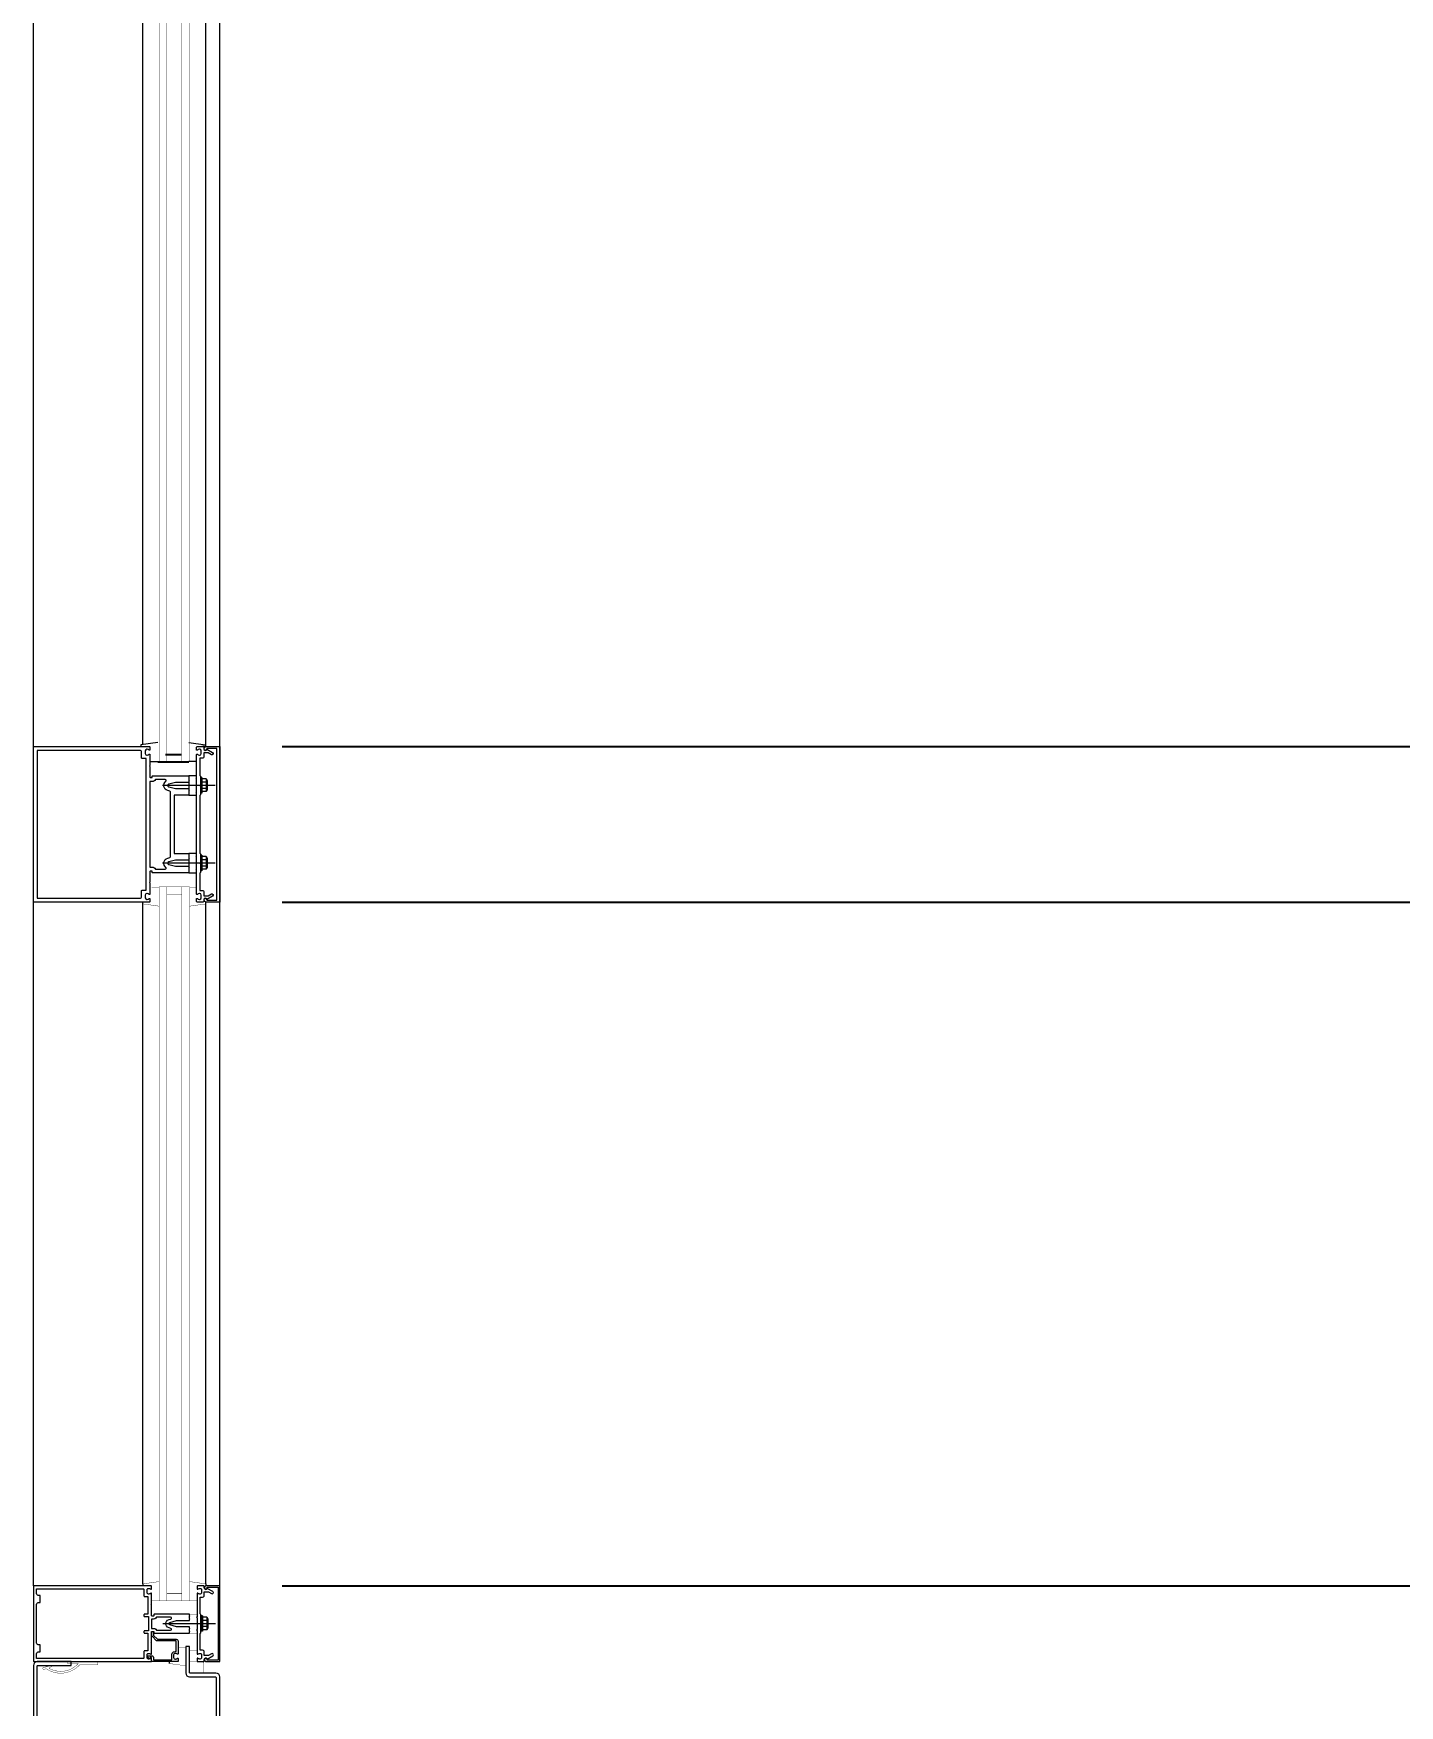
# Model space of a CAD drawing. Header units: inches. Extents: x 3850 to 5846, y -3 to 909.
# Drawn here: x 5628.9 to 5672.9, y 411.1 to 464.9 of the extents above; entities that cross this region are included whole.
import ezdxf

# ---------------------------------------------------------------- set-up
doc = ezdxf.new("R2010")
doc.units = ezdxf.units.IN
doc.header["$LTSCALE"] = 0.5
doc.header["$MEASUREMENT"] = 0
doc.layers.get('0').update_dxf_attribs({"lineweight": 18})
doc.layers.get('Defpoints').update_dxf_attribs({"color": 140, "lineweight": 18})
for name, color, linetype, lineweight in [('A-Anno-Dims', 211, 'Continuous', 18), ('A-Detl-Fine', 90, 'Continuous', 18), ('A-Detl-Medm', 31, 'Continuous', 25), ('A-Detl-Thin', 150, 'Continuous', 18), ('A-Detl-Wide', 213, 'Continuous', 50)]:
    doc.layers.add(name, color=color, linetype=linetype, lineweight=lineweight)
doc.styles.add('Arch-Dim', font='romans.shx', dxfattribs={"width": 0.75})
doc.dimstyles.new('Aec-Arch-I-96', dxfattribs={"dimscale": 96, "dimtxt": 0.09375, "dimasz": 0.0625, "dimexe": 0.0625, "dimexo": 0.0625, "dimgap": 0.03125, "dimtad": 1, "dimdec": 4, "dimzin": 3, "dimdsep": 46, "dimlunit": 4, "dimtxsty": 'Arch-Dim', "dimblk": 'ARCHTICK', "dimcen": 0.09375, "dimazin": 2, "dimtfac": 0.75, "dimtdec": 4, "dimtix": 1, "dimtmove": 2, "dimatfit": 2, "dimfxl": 1, "dimtolj": 1, "dimtzin": 0, "dimarcsym": 0})

# ---------------------------------------------------------------- blocks, each defined once
blk = doc.blocks.new('_ArchTick')
at = {"color": 0, "linetype": 'ByBlock', "const_width": 0.15}
blk.add_lwpolyline([(-0.5, -0.5), (0.5, 0.5)], dxfattribs=at)
blk = doc.blocks.new('*D238')
at = {"layer": 'A-Anno-Dims', "color": 0, "lineweight": -2, "transparency": 16777216}
for p, q in [((5748.92, 569.004), (5796.92, 569.004)), ((5794.92, 409.004), (5794.92, 569.004)), ((5636.92, 409.004), (5796.92, 409.004))]:
    blk.add_line(p, q, dxfattribs=at)
at = {"layer": 'Defpoints', "color": 0, "transparency": 16777216}
for p in [(5746.92, 569.004), (5794.92, 569.004), (5634.92, 409.004)]:
    blk.add_point(p, dxfattribs=at)
at = {"layer": 'A-Anno-Dims', "color": 0, "lineweight": -2, "transparency": 16777216, "xscale": 2, "yscale": 2, "zscale": 2}
for p, rotation in [((5794.92, 569.004), 90), ((5794.92, 409.004), 270)]:
    blk.add_blockref('_ArchTick', p, dxfattribs=dict(at, rotation=rotation))
at = {"layer": 'A-Anno-Dims', "color": 0, "transparency": 16777216, "insert": (5792.135, 489.004), "char_height": 3, "attachment_point": 5, "rotation": 90, "style": 'Arch-Dim'}
blk.add_mtext('\\A1;13\'-4"', dxfattribs=at)
blk = doc.blocks.new('*D257')
at = {"layer": 'A-Detl-Wide', "color": 0, "lineweight": -2, "transparency": 16777216}
for p, q in [((5782.92, 442), (5782.92, 444)), ((5636.92, 442), (5784.92, 442)), ((5782.92, 442), (5782.92, 437)), ((5636.92, 437), (5784.92, 437)), ((5782.92, 437), (5782.92, 435))]:
    blk.add_line(p, q, dxfattribs=at)
at = {"layer": 'Defpoints', "color": 0, "transparency": 16777216}
for p in [(5634.92, 442), (5634.92, 437), (5782.92, 437)]:
    blk.add_point(p, dxfattribs=at)
at = {"layer": 'A-Detl-Wide', "color": 0, "lineweight": -2, "transparency": 16777216, "xscale": 2, "yscale": 2, "zscale": 2}
for p, rotation in [((5782.92, 442), 270), ((5782.92, 437), 90)]:
    blk.add_blockref('_ArchTick', p, dxfattribs=dict(at, rotation=rotation))
at = {"layer": 'A-Detl-Wide', "color": 0, "transparency": 16777216, "insert": (5780.134, 439.5), "char_height": 3, "attachment_point": 5, "rotation": 90, "style": 'Arch-Dim'}
blk.add_mtext('\\A1;5"', dxfattribs=at)
blk = doc.blocks.new('*D258')
at = {"layer": 'A-Detl-Wide', "color": 0, "lineweight": -2, "transparency": 16777216}
for p, q in [((5636.92, 437), (5784.92, 437)), ((5782.92, 437), (5782.92, 415)), ((5636.92, 415), (5784.92, 415))]:
    blk.add_line(p, q, dxfattribs=at)
at = {"layer": 'Defpoints', "color": 0, "transparency": 16777216}
for p in [(5634.92, 437), (5634.92, 415), (5782.92, 415)]:
    blk.add_point(p, dxfattribs=at)
at = {"layer": 'A-Detl-Wide', "color": 0, "lineweight": -2, "transparency": 16777216, "xscale": 2, "yscale": 2, "zscale": 2}
for p, rotation in [((5782.92, 437), 90), ((5782.92, 415), 270)]:
    blk.add_blockref('_ArchTick', p, dxfattribs=dict(at, rotation=rotation))
at = {"layer": 'A-Detl-Wide', "color": 0, "transparency": 16777216, "insert": (5780.134, 426), "char_height": 3, "attachment_point": 5, "rotation": 90, "style": 'Arch-Dim'}
blk.add_mtext('\\A1;1\'-10"', dxfattribs=at)
blk = doc.blocks.new('*D259')
at = {"layer": 'A-Detl-Wide', "color": 0, "lineweight": -2, "transparency": 16777216}
for p, q in [((5636.92, 415), (5784.92, 415)), ((5782.92, 415), (5782.92, 409.003)), ((5742.419, 409.003), (5784.92, 409.003))]:
    blk.add_line(p, q, dxfattribs=at)
at = {"layer": 'Defpoints', "color": 0, "transparency": 16777216}
for p in [(5634.92, 415), (5740.419, 409.003), (5782.92, 409.003)]:
    blk.add_point(p, dxfattribs=at)
at = {"layer": 'A-Detl-Wide', "color": 0, "lineweight": -2, "transparency": 16777216, "xscale": 2, "yscale": 2, "zscale": 2}
for p, rotation in [((5782.92, 415), 90), ((5782.92, 409.003), 270)]:
    blk.add_blockref('_ArchTick', p, dxfattribs=dict(at, rotation=rotation))
at = {"layer": 'A-Detl-Wide', "color": 0, "transparency": 16777216, "insert": (5780.134, 412.001), "char_height": 3, "attachment_point": 5, "rotation": 90, "style": 'Arch-Dim'}
blk.add_mtext('\\A1;6"', dxfattribs=at)
blk = doc.blocks.new('*D302')
at = {"layer": 'A-Anno-Dims', "color": 0, "lineweight": -2, "transparency": 16777216}
for p, q in [((5750.92, 516.003), (5784.92, 516.003)), ((5782.92, 442), (5782.92, 516.003)), ((5638.92, 442), (5784.92, 442))]:
    blk.add_line(p, q, dxfattribs=at)
at = {"layer": 'Defpoints', "color": 0, "transparency": 16777216}
for p in [(5748.92, 516.003), (5782.92, 516.003), (5636.92, 442)]:
    blk.add_point(p, dxfattribs=at)
at = {"layer": 'A-Anno-Dims', "color": 0, "lineweight": -2, "transparency": 16777216, "xscale": 2, "yscale": 2, "zscale": 2}
for p, rotation in [((5782.92, 516.003), 90), ((5782.92, 442), 270)]:
    blk.add_blockref('_ArchTick', p, dxfattribs=dict(at, rotation=rotation))
at = {"layer": 'A-Anno-Dims', "color": 0, "transparency": 16777216, "insert": (5780.134, 479.001), "char_height": 3, "attachment_point": 5, "rotation": 90, "style": 'Arch-Dim'}
blk.add_mtext('\\A1;6\'-2"', dxfattribs=at)

msp = doc.modelspace()

# ---------------------------------------------------------------- linework, layer by layer
at = {"layer": 'A-Detl-Fine'}
for p, q in [((5632.43796, 442.06037), (5632.43796, 515.94367)), ((5634.4701, 442.06037), (5634.4701, 515.94367)), ((5632.67001, 441.52037), (5632.92001, 441.52037)), ((5634.16952, 441.52037), (5633.91952, 441.52037)), ((5634.76427, 440.74998), (5633.07046, 440.74998)), ((5634.33856, 441.00679), (5634.29856, 441.00679)), ((5634.29856, 441.00679), (5634.29856, 440.50679)), ((5634.33856, 441.00679), (5634.33856, 440.50679)), ((5634.47824, 440.9597), (5634.33856, 440.9597)), ((5634.47824, 440.85825), (5634.33856, 440.85825)), ((5634.47824, 440.65533), (5634.33856, 440.65533)), ((5634.50087, 440.94338), (5634.48217, 440.94338)), ((5634.48217, 440.94338), (5634.48217, 440.57019)), ((5634.51317, 440.90897), (5634.51317, 440.6046)), ((5634.33856, 440.50679), (5634.29856, 440.50679)), ((5634.47824, 440.55387), (5634.33856, 440.55387)), ((5634.50087, 440.57019), (5634.48217, 440.57019)), ((5634.33856, 438.50679), (5634.29856, 438.50679)), ((5634.29856, 438.50679), (5634.29856, 438.00679)), ((5634.33856, 438.50679), (5634.33856, 438.00679)), ((5634.76427, 438.24998), (5633.07046, 438.24998)), ((5634.33856, 438.00679), (5634.29856, 438.00679)), ((5634.47824, 438.4597), (5634.33856, 438.4597)), ((5634.47824, 438.35825), (5634.33856, 438.35825)), ((5634.47824, 438.15533), (5634.33856, 438.15533)), ((5634.47824, 438.05387), (5634.33856, 438.05387)), ((5634.48217, 438.44338), (5634.48217, 438.07019)), ((5634.50087, 438.44338), (5634.48217, 438.44338)), ((5634.50087, 438.07019), (5634.48217, 438.07019)), ((5634.51317, 438.40897), (5634.51317, 438.1046)), ((5632.43786, 436.94097), (5632.43786, 436.99998)), ((5632.43796, 415.05899), (5632.43796, 436.94095)), ((5634.47, 436.94097), (5634.47, 437.00176)), ((5634.4701, 415.05899), (5634.4701, 436.94095)), ((5632.43796, 415.05899), (5632.43796, 414.99998)), ((5634.4701, 415.05899), (5634.4701, 414.9982)), ((5634.78144, 413.77844), (5633.08763, 413.77844)), ((5634.35572, 414.03525), (5634.31572, 414.03525)), ((5634.31572, 414.03525), (5634.31572, 413.53525)), ((5634.35572, 414.03525), (5634.35572, 413.53525)), ((5634.4954, 413.98816), (5634.35572, 413.98816)), ((5634.4954, 413.88671), (5634.35572, 413.88671)), ((5634.49933, 413.97184), (5634.49933, 413.59865)), ((5634.51803, 413.97184), (5634.49933, 413.97184)), ((5634.53033, 413.93743), (5634.53033, 413.63306)), ((5634.35572, 413.53525), (5634.31572, 413.53525)), ((5634.4954, 413.68379), (5634.35572, 413.68379)), ((5634.4954, 413.58233), (5634.35572, 413.58233)), ((5634.51803, 413.59865), (5634.49933, 413.59865)), ((5633.29302, 412.49791), (5633.29302, 412.55655))]:
    msp.add_line(p, q, dxfattribs=at)
for points in [[(5632.92001, 442.1369), (5632.38001, 442.06037), (5632.38001, 442.00037), (5632.49564, 442.00037)], [(5633.91952, 442.1369), (5634.45952, 442.06037), (5634.45952, 442.00037), (5634.34389, 442.00037)]]:
    msp.add_lwpolyline(points, dxfattribs=at)
for points in [[(5634.16977, 441.06298), (5633.91977, 441.06298), (5633.91977, 440.43698), (5634.16977, 440.43698)], [(5634.16977, 438.56298), (5633.91977, 438.56298), (5633.91977, 437.93698), (5634.16977, 437.93698)]]:
    msp.add_lwpolyline(points, close=True, dxfattribs=at)
at = {"layer": 'A-Detl-Fine', "const_width": 0.01111}
for points in [[(5632.72125, 437.46867), (5632.96557, 437.46867)], [(5634.18661, 437.46867), (5633.9423, 437.46867)], [(5632.96557, 436.86619), (5632.43786, 436.94097)], [(5633.9423, 436.86619), (5634.47, 436.94097)], [(5632.96566, 415.13377), (5632.43796, 415.05899)], [(5633.94239, 415.13377), (5634.4701, 415.05899)], [(5632.72135, 414.53129), (5632.96566, 414.53129)], [(5634.18671, 414.53129), (5633.94239, 414.53129)], [(5633.94264, 414.08431), (5634.18693, 414.08431)], [(5634.18693, 413.47257), (5633.94264, 413.47257)], [(5633.57641, 413.02561), (5633.82072, 413.02561)], [(5634.18718, 412.90911), (5633.94286, 412.90911)], [(5629.22071, 412.34039), (5629.22352, 412.35311), (5629.23119, 412.36332), (5629.24261, 412.36951)], [(5629.25101, 412.31008), (5629.23574, 412.31423), (5629.22486, 412.32511), (5629.22071, 412.34039)], [(5629.24259, 412.36951), (5629.50757, 412.43529)], [(5629.25716, 412.31068), (5629.25518, 412.31037), (5629.25308, 412.31016), (5629.25101, 412.31008)], [(5629.33013, 412.32881), (5629.2572, 412.3107)], [(5629.7957, 412.18433), (5629.7254, 412.18762), (5629.65532, 412.19726), (5629.58609, 412.2129), (5629.51832, 412.23423), (5629.45262, 412.26089), (5629.38962, 412.29255), (5629.32994, 412.32888)], [(5629.7957, 412.24492), (5629.71729, 412.24913), (5629.63974, 412.26148), (5629.5639, 412.28155), (5629.49063, 412.3089), (5629.42079, 412.34311)], [(5629.51592, 412.41829), (5629.42172, 412.34302)], [(5629.50757, 412.43527), (5629.5084, 412.43544), (5629.50925, 412.43556), (5629.5101, 412.43561)], [(5629.5101, 412.43561), (5629.51496, 412.43429), (5629.51841, 412.43083), (5629.51973, 412.42598)], [(5629.51973, 412.42598), (5629.51927, 412.42305), (5629.51795, 412.42042), (5629.5159, 412.41831)], [(5630.36103, 412.49486), (5630.31628, 412.44954), (5630.26796, 412.40831), (5630.21642, 412.37132), (5630.16203, 412.33875), (5630.10514, 412.31075), (5630.04611, 412.28748), (5629.98529, 412.2691), (5629.92305, 412.25577), (5629.85973, 412.24766), (5629.7957, 412.24492)], [(5630.40922, 412.45736), (5630.36538, 412.41263), (5630.31821, 412.3714), (5630.26801, 412.33384), (5630.2151, 412.3001), (5630.1598, 412.27034), (5630.10244, 412.24472), (5630.04332, 412.22341), (5629.98277, 412.20655), (5629.9211, 412.19432), (5629.85864, 412.18686), (5629.7957, 412.18433)], [(5630.01842, 412.49634), (5630.01842, 412.52664)], [(5630.36124, 412.49634), (5630.01842, 412.49634)], [(5630.04873, 412.55692), (5630.03346, 412.55278), (5630.02259, 412.5419), (5630.01844, 412.52664)], [(5630.04873, 412.55692), (5630.99565, 412.55692)], [(5630.99565, 412.45919), (5630.40931, 412.45919)], [(5630.99565, 412.55692), (5630.99565, 412.45919)], [(5633.29302, 412.55655), (5633.40601, 412.55655)], [(5633.82072, 412.42311), (5633.29302, 412.49791)], [(5633.94286, 412.5573), (5634.18718, 412.5573)], [(5634.38348, 412.37798), (5634.38622, 412.44095), (5634.39445, 412.50331), (5634.40817, 412.56446)], [(5634.40817, 412.1915), (5634.39445, 412.25265), (5634.38622, 412.31501), (5634.38348, 412.37798)]]:
    msp.add_lwpolyline(points, dxfattribs=at)
at = {"layer": 'A-Detl-Fine', "linetype": 'Continuous', "const_width": 0.01111}
for points in [[(5633.94264, 414.02324), (5633.94264, 414.08431)], [(5633.94264, 413.47257), (5633.94264, 413.53366)]]:
    msp.add_lwpolyline(points, dxfattribs=at)
at = {"layer": 'A-Detl-Fine'}
for centre, radius, start, end in [((5634.45886, 440.90897), 0.05431, 290.9107, 69.0893), ((5634.34832, 440.75679), 0.16485, 322.0123, 37.9877), ((5634.45886, 440.6046), 0.05431, 290.9107, 69.0893), ((5634.45886, 438.40897), 0.05431, 290.9107, 69.0893), ((5634.34832, 438.25679), 0.16485, 322.0123, 37.9877), ((5634.45886, 438.1046), 0.05431, 290.9107, 69.0893), ((5634.47602, 413.93743), 0.05431, 290.9107, 69.0893), ((5634.36548, 413.78525), 0.16485, 322.0123, 37.9877), ((5634.47602, 413.63306), 0.05431, 290.9107, 69.0893)]:
    msp.add_arc(centre, radius, start, end, dxfattribs=at)
at = {"layer": 'A-Detl-Medm', "linetype": 'Continuous'}
for p, q in [((5633.16977, 441.74998), (5633.66977, 441.74998)), ((5633.16977, 441.49998), (5632.91977, 441.49998)), ((5633.66977, 441.49998), (5633.16977, 441.49998)), ((5633.91977, 441.49998), (5633.66977, 441.49998))]:
    msp.add_line(p, q, dxfattribs=at)
at = {"layer": 'A-Detl-Medm', "linetype": 'Continuous', "const_width": 0.01111}
for points in [[(5632.96542, 516.49129), (5632.96542, 441.49998)], [(5633.20971, 516.49129), (5633.20971, 441.49998)], [(5633.69832, 441.49998), (5633.69832, 516.49129)], [(5633.94264, 441.52037), (5633.94264, 516.49129)], [(5632.96532, 437.48859), (5633.94254, 437.48859)], [(5632.96542, 437.48859), (5632.96542, 414.51137)], [(5633.20971, 437.48859), (5633.20971, 414.51137)], [(5633.69832, 414.51137), (5633.69832, 437.48859)], [(5633.94264, 414.51137), (5633.94264, 437.46867)], [(5633.20962, 437.2443), (5633.69823, 437.2443)], [(5632.96542, 414.51137), (5633.94264, 414.51137)], [(5633.20971, 414.75567), (5633.69832, 414.75567)]]:
    msp.add_lwpolyline(points, dxfattribs=at)
at = {"layer": 'A-Detl-Thin'}
for p, q in [((5628.91905, 414.99998), (5628.9192, 515.12503)), ((5634.91986, 414.99998), (5634.91986, 515.12507)), ((5634.48588, 437.00002), (5634.45631, 437.00803)), ((5634.48588, 436.99998), (5634.48588, 437.00002)), ((5632.70157, 414.99998), (5628.91905, 414.99998)), ((5628.91905, 414.99998), (5628.91905, 412.55692)), ((5629.01677, 414.7459), (5629.01677, 414.90225)), ((5629.01677, 414.90225), (5632.4475, 414.90225)), ((5632.4475, 414.90225), (5632.4475, 414.90223)), ((5632.4475, 414.90223), (5632.46228, 414.89824)), ((5632.46228, 414.89824), (5632.4728, 414.88773)), ((5632.4728, 414.88773), (5632.47679, 414.87294)), ((5632.47679, 414.87294), (5632.47681, 414.87294)), ((5632.47681, 414.87294), (5632.47681, 414.6726)), ((5632.57453, 414.78108), (5632.57453, 414.86707)), ((5632.57453, 414.86707), (5632.57455, 414.86707)), ((5632.57455, 414.86707), (5632.5812, 414.89172)), ((5632.5812, 414.89172), (5632.59873, 414.90926)), ((5632.59873, 414.90926), (5632.62339, 414.91592)), ((5632.62339, 414.91592), (5632.63366, 414.91592)), ((5632.63366, 414.91592), (5632.63366, 414.9159)), ((5632.63366, 414.9159), (5632.65656, 414.91289)), ((5632.65656, 414.91289), (5632.67772, 414.90409)), ((5632.67772, 414.90409), (5632.69602, 414.88998)), ((5632.69602, 414.88998), (5632.69607, 414.89)), ((5632.69607, 414.89), (5632.70666, 414.88564)), ((5632.70157, 414.99994), (5632.70157, 414.99998)), ((5632.71142, 414.99728), (5632.70157, 414.99994)), ((5632.70666, 414.88564), (5632.71665, 414.88977)), ((5632.71842, 414.99028), (5632.71142, 414.99728)), ((5632.71665, 414.88977), (5632.72108, 414.9003)), ((5632.72108, 414.98043), (5632.71842, 414.99028)), ((5632.72112, 414.98043), (5632.72108, 414.98043)), ((5632.72108, 414.9003), (5632.72112, 414.9003)), ((5632.72112, 414.9003), (5632.72112, 414.98043)), ((5634.42736, 414.94134), (5634.42734, 414.94134)), ((5634.42734, 414.94134), (5634.42734, 414.9218)), ((5634.42734, 414.9218), (5634.42738, 414.9218)), ((5634.43538, 414.97091), (5634.42736, 414.94134)), ((5634.42738, 414.9218), (5634.43271, 414.90208)), ((5634.43271, 414.90208), (5634.44672, 414.88807)), ((5634.45641, 414.99193), (5634.43538, 414.97091)), ((5634.44672, 414.88807), (5634.46643, 414.88274)), ((5634.48598, 414.99994), (5634.45641, 414.99193)), ((5634.46643, 414.88274), (5634.48614, 414.88808)), ((5634.91986, 414.99998), (5634.48598, 414.99998)), ((5634.48598, 414.99998), (5634.48598, 414.99994)), ((5634.48614, 414.88808), (5634.50015, 414.90209)), ((5634.50015, 414.90209), (5634.50549, 414.9218)), ((5634.50549, 414.9218), (5634.5055, 414.9218)), ((5634.5055, 414.9218), (5634.5055, 414.9511)), ((5634.5055, 414.9511), (5634.86122, 414.9511)), ((5634.86122, 414.9511), (5634.86122, 412.60578)), ((5634.91986, 412.55692), (5634.91986, 414.99998)), ((5629.01681, 414.7459), (5629.01677, 414.7459)), ((5629.01677, 413.15791), (5629.01677, 414.39897)), ((5629.01677, 414.39897), (5629.01681, 414.39897)), ((5629.0248, 414.71632), (5629.01681, 414.7459)), ((5629.01681, 414.39897), (5629.0248, 414.42856)), ((5629.04583, 414.69528), (5629.0248, 414.71632)), ((5629.0248, 414.42856), (5629.04583, 414.44959)), ((5629.07541, 414.68728), (5629.04583, 414.69528)), ((5629.04583, 414.44959), (5629.07541, 414.45759)), ((5629.07541, 414.68726), (5629.07541, 414.68728)), ((5629.13405, 414.68726), (5629.07541, 414.68726)), ((5629.07541, 414.45759), (5629.07541, 414.45761)), ((5629.07541, 414.45761), (5629.13405, 414.45761)), ((5629.13405, 414.45761), (5629.13405, 414.68726)), ((5632.47681, 414.6726), (5632.47682, 414.6726)), ((5632.47682, 414.6726), (5632.4795, 414.66275)), ((5632.4795, 414.66275), (5632.4865, 414.65575)), ((5632.4865, 414.65575), (5632.49635, 414.65309)), ((5632.49635, 414.65309), (5632.49635, 414.65305)), ((5632.49635, 414.65305), (5632.59896, 414.65305)), ((5632.57455, 414.78108), (5632.57453, 414.78108)), ((5632.5812, 414.75642), (5632.57455, 414.78108)), ((5632.59873, 414.73889), (5632.5812, 414.75642)), ((5632.62339, 414.73223), (5632.59873, 414.73889)), ((5632.59896, 414.65305), (5632.59896, 414.08431)), ((5632.62339, 414.73221), (5632.62339, 414.73223)), ((5632.63366, 414.73221), (5632.62339, 414.73221)), ((5632.63368, 414.73223), (5632.63366, 414.73221)), ((5632.6566, 414.73526), (5632.63368, 414.73223)), ((5632.67777, 414.74407), (5632.6566, 414.73526)), ((5632.69607, 414.75821), (5632.67777, 414.74407)), ((5632.70666, 414.7625), (5632.69607, 414.75815)), ((5632.69607, 414.75815), (5632.69607, 414.75821)), ((5632.70646, 414.38921), (5632.72112, 414.40387)), ((5632.72112, 414.37455), (5632.70646, 414.38921)), ((5632.71665, 414.75838), (5632.70666, 414.7625)), ((5632.72108, 414.74785), (5632.71665, 414.75838)), ((5632.72112, 414.74785), (5632.72108, 414.74785)), ((5632.72112, 414.40387), (5632.72112, 414.74785)), ((5632.72112, 414.03546), (5632.72112, 414.37455)), ((5632.47684, 414.06477), (5632.47681, 414.06477)), ((5632.47681, 414.06477), (5632.47681, 414.02567)), ((5632.47681, 414.02567), (5632.47682, 414.02567)), ((5632.47682, 414.02567), (5632.4795, 414.01583)), ((5632.47951, 414.07461), (5632.47684, 414.06477)), ((5632.4795, 414.01583), (5632.4865, 414.00883)), ((5632.4865, 414.08162), (5632.47951, 414.07461)), ((5632.49635, 414.08429), (5632.4865, 414.08162)), ((5632.4865, 414.00883), (5632.49635, 414.00617)), ((5632.59896, 414.08431), (5632.49635, 414.08431)), ((5632.49635, 414.08431), (5632.49635, 414.08429)), ((5632.49635, 414.00617), (5632.49635, 414.00615)), ((5632.49635, 414.00615), (5632.62339, 414.00615)), ((5632.62339, 414.00615), (5632.62339, 413.55076)), ((5632.72245, 414.03053), (5632.72112, 414.03546)), ((5632.78561, 413.92796), (5632.72112, 413.92796)), ((5632.72112, 413.92796), (5632.72112, 413.62894)), ((5632.72596, 414.02703), (5632.72245, 414.03053)), ((5632.73088, 414.02569), (5632.72596, 414.02703)), ((5632.73088, 414.02567), (5632.73088, 414.02569)), ((5632.78561, 414.02567), (5632.73088, 414.02567)), ((5632.79054, 414.02703), (5632.78561, 414.02571)), ((5632.78561, 414.02571), (5632.78561, 414.02567)), ((5632.78565, 413.92798), (5632.78561, 413.92796)), ((5632.82434, 413.93518), (5632.78565, 413.92798)), ((5632.79404, 414.03053), (5632.79054, 414.02703)), ((5632.79536, 414.03546), (5632.79404, 414.03053)), ((5632.79538, 414.03546), (5632.79536, 414.03546)), ((5632.79539, 414.07455), (5632.79538, 414.07455)), ((5632.79538, 414.07455), (5632.79538, 414.03546)), ((5632.79674, 414.07947), (5632.79539, 414.07455)), ((5632.80024, 414.08297), (5632.79674, 414.07947)), ((5632.80516, 414.08431), (5632.80024, 414.08297)), ((5633.94264, 414.08431), (5632.80516, 414.08431)), ((5632.85738, 413.95543), (5632.82434, 413.93518)), ((5632.88136, 413.98664), (5632.85738, 413.95543)), ((5632.88136, 413.9866), (5632.88136, 413.98664)), ((5633.3343, 413.9866), (5632.88136, 413.9866)), ((5633.18251, 413.8033), (5633.19942, 413.85022)), ((5633.18251, 413.75359), (5633.18251, 413.8033)), ((5633.19942, 413.70666), (5633.18251, 413.75359)), ((5633.19942, 413.85022), (5633.23325, 413.88879)), ((5633.23325, 413.88879), (5633.284, 413.91343)), ((5633.2816, 413.79552), (5633.30929, 413.81903)), ((5633.2816, 413.76136), (5633.2816, 413.79552)), ((5633.30929, 413.73785), (5633.2816, 413.76136)), ((5633.28399, 413.91345), (5633.34188, 413.92895)), ((5633.284, 413.91343), (5633.28399, 413.91345)), ((5633.30929, 413.81905), (5633.52243, 413.87617)), ((5633.30929, 413.81903), (5633.30929, 413.81905)), ((5633.3343, 413.98656), (5633.3343, 413.9866)), ((5633.35884, 413.9736), (5633.3343, 413.98656)), ((5633.34188, 413.92895), (5633.34189, 413.92897)), ((5633.34189, 413.92897), (5633.36224, 413.94786)), ((5633.36224, 413.94786), (5633.35884, 413.9736)), ((5633.52243, 413.87617), (5633.94264, 413.87617)), ((5633.94264, 414.04522), (5633.94264, 414.08431)), ((5633.9573, 414.03057), (5633.94264, 414.04522)), ((5633.94264, 414.01591), (5633.9573, 414.03057)), ((5633.94264, 413.94457), (5633.94264, 414.01591)), ((5633.9573, 413.92991), (5633.94264, 413.94457)), ((5633.94264, 413.91526), (5633.9573, 413.92991)), ((5633.94264, 413.87617), (5633.94264, 413.91526)), ((5632.47684, 413.53121), (5632.47681, 413.53121)), ((5632.47681, 413.53121), (5632.47681, 413.49212)), ((5632.47681, 413.49212), (5632.47682, 413.49212)), ((5632.47682, 413.49212), (5632.4795, 413.48227)), ((5632.47951, 413.54106), (5632.47684, 413.53121)), ((5632.4795, 413.48227), (5632.4865, 413.47527)), ((5632.4865, 413.54806), (5632.47951, 413.54106)), ((5632.49635, 413.55074), (5632.4865, 413.54806)), ((5632.4865, 413.47527), (5632.49635, 413.47261)), ((5632.62339, 413.55076), (5632.49635, 413.55076)), ((5632.49635, 413.55076), (5632.49635, 413.55074)), ((5632.49635, 413.47261), (5632.49635, 413.47257)), ((5632.49635, 413.47257), (5632.59896, 413.47257)), ((5632.59896, 413.47257), (5632.59896, 412.90383)), ((5632.72112, 413.62894), (5632.78561, 413.62894)), ((5632.72112, 413.52144), (5632.72245, 413.52637)), ((5632.72112, 413.18234), (5632.72112, 413.52144)), ((5632.72245, 413.52637), (5632.72596, 413.52987)), ((5632.72596, 413.52987), (5632.73088, 413.53121)), ((5632.72892, 413.40417), (5632.72892, 413.51166)), ((5632.72892, 413.51166), (5632.72894, 413.51166)), ((5632.72894, 413.40417), (5632.72892, 413.40417)), ((5632.72894, 413.51166), (5632.73161, 413.52151)), ((5632.73094, 413.38896), (5632.72894, 413.40417)), ((5632.73088, 413.53121), (5632.78561, 413.53121)), ((5632.73677, 413.3749), (5632.73094, 413.38896)), ((5632.73161, 413.52151), (5632.73861, 413.52852)), ((5632.74611, 413.36272), (5632.73677, 413.3749)), ((5632.73861, 413.52852), (5632.74846, 413.53119)), ((5632.74611, 413.3627), (5632.74611, 413.36272)), ((5632.86825, 413.24056), (5632.74611, 413.3627)), ((5632.74846, 413.53119), (5632.74846, 413.53121)), ((5632.74846, 413.53121), (5632.76801, 413.53121)), ((5632.76801, 413.53121), (5632.76801, 413.53117)), ((5632.76801, 413.53117), (5632.77786, 413.52851)), ((5632.77786, 413.52851), (5632.78486, 413.52151)), ((5632.78486, 413.52151), (5632.78752, 413.51166)), ((5632.78561, 413.62894), (5632.78559, 413.62892)), ((5632.78559, 413.62892), (5632.82429, 413.62175)), ((5632.78561, 413.53121), (5632.78561, 413.53119)), ((5632.78561, 413.53119), (5632.79054, 413.52987)), ((5632.78752, 413.51166), (5632.78756, 413.51166)), ((5632.78756, 413.51166), (5632.78756, 413.40417)), ((5632.78756, 413.40417), (5632.90972, 413.28201)), ((5632.79054, 413.52987), (5632.79404, 413.52637)), ((5632.79404, 413.52637), (5632.79536, 413.52144)), ((5632.79536, 413.52144), (5632.79538, 413.52144)), ((5632.79538, 413.52144), (5632.79538, 413.48235)), ((5632.79538, 413.48235), (5632.79539, 413.48235)), ((5632.79539, 413.48235), (5632.79674, 413.47743)), ((5632.79674, 413.47743), (5632.80024, 413.47394)), ((5632.80024, 413.47394), (5632.80516, 413.47261)), ((5632.80516, 413.47261), (5632.80516, 413.47257)), ((5632.80516, 413.47257), (5633.94264, 413.47257)), ((5632.82429, 413.62175), (5632.85734, 413.60153)), ((5632.85734, 413.60153), (5632.88134, 413.57034)), ((5632.86827, 413.24056), (5632.86825, 413.24056)), ((5632.88045, 413.23122), (5632.86827, 413.24056)), ((5632.89451, 413.2254), (5632.88045, 413.23122)), ((5632.88134, 413.57034), (5632.88136, 413.5703)), ((5632.88136, 413.5703), (5633.3343, 413.5703)), ((5632.90972, 413.22339), (5632.89451, 413.2254)), ((5632.90972, 413.28201), (5633.51755, 413.28201)), ((5633.51755, 413.22339), (5632.90972, 413.22339)), ((5633.23325, 413.66809), (5633.19942, 413.70666)), ((5633.284, 413.64345), (5633.23325, 413.66809)), ((5633.34188, 413.62793), (5633.28399, 413.64345)), ((5633.28399, 413.64345), (5633.284, 413.64345)), ((5633.30929, 413.73783), (5633.30929, 413.73785)), ((5633.52243, 413.68073), (5633.30929, 413.73783)), ((5633.3343, 413.57032), (5633.35885, 413.58329)), ((5633.3343, 413.5703), (5633.3343, 413.57032)), ((5633.34188, 413.62791), (5633.34188, 413.62793)), ((5633.36223, 413.60904), (5633.34188, 413.62791)), ((5633.35885, 413.58329), (5633.36223, 413.60904)), ((5633.51755, 413.28201), (5633.51755, 413.28199)), ((5633.51755, 413.28199), (5633.54712, 413.27401)), ((5633.51755, 412.88331), (5633.51755, 413.22339)), ((5633.94264, 413.68073), (5633.52243, 413.68073)), ((5633.54712, 413.27401), (5633.56815, 413.25299)), ((5633.56815, 413.25299), (5633.57614, 413.22341)), ((5633.57614, 413.22341), (5633.57618, 413.22339)), ((5633.57618, 413.22339), (5633.57618, 412.80904)), ((5633.94264, 413.64164), (5633.94264, 413.68073)), ((5633.9573, 413.62697), (5633.94264, 413.64164)), ((5633.94264, 413.61231), (5633.9573, 413.62697)), ((5633.94264, 413.54099), (5633.94264, 413.61231)), ((5633.9573, 413.52633), (5633.94264, 413.54099)), ((5633.94264, 413.51166), (5633.9573, 413.52633)), ((5633.94264, 413.47257), (5633.94264, 413.51166)), ((5629.01681, 413.15791), (5629.01677, 413.15791)), ((5629.01677, 412.65465), (5629.01677, 412.811)), ((5629.01677, 412.811), (5629.01681, 412.811)), ((5629.0248, 413.12833), (5629.01681, 413.15791)), ((5629.01681, 412.811), (5629.0248, 412.84058)), ((5629.04583, 413.10729), (5629.0248, 413.12833)), ((5629.0248, 412.84058), (5629.04583, 412.86162)), ((5629.07541, 413.09929), (5629.04583, 413.10729)), ((5629.04583, 412.86162), (5629.07541, 412.86962)), ((5629.07541, 413.09927), (5629.07541, 413.09929)), ((5629.13405, 413.09927), (5629.07541, 413.09927)), ((5629.07541, 412.86962), (5629.07541, 412.86964)), ((5629.07541, 412.86964), (5629.13405, 412.86964)), ((5629.13405, 412.86964), (5629.13405, 413.09927)), ((5632.47679, 412.68396), (5632.47281, 412.66918)), ((5632.47681, 412.68396), (5632.47679, 412.68396)), ((5632.47684, 412.88428), (5632.47681, 412.88428)), ((5632.47681, 412.88428), (5632.47681, 412.68396)), ((5632.47951, 412.89413), (5632.47684, 412.88428)), ((5632.4865, 412.90114), (5632.47951, 412.89413)), ((5632.49635, 412.90381), (5632.4865, 412.90114)), ((5632.59896, 412.90383), (5632.49635, 412.90383)), ((5632.49635, 412.90383), (5632.49635, 412.90381)), ((5632.57453, 412.68981), (5632.57453, 412.77582)), ((5632.57453, 412.77582), (5632.57455, 412.77582)), ((5632.57455, 412.68981), (5632.57453, 412.68981)), ((5632.57455, 412.77582), (5632.5812, 412.80048)), ((5632.5812, 412.66516), (5632.57455, 412.68981)), ((5632.5812, 412.80048), (5632.59873, 412.81801)), ((5632.59403, 412.71917), (5632.60178, 412.74002)), ((5632.60426, 412.69793), (5632.59403, 412.71917)), ((5632.59873, 412.81801), (5632.62339, 412.82467)), ((5632.60178, 412.74002), (5632.62339, 412.74943)), ((5632.60424, 412.69792), (5632.60426, 412.69793)), ((5632.64802, 412.66015), (5632.60424, 412.69792)), ((5632.62339, 412.82467), (5632.63366, 412.82467)), ((5632.62339, 412.74943), (5632.72112, 412.74943)), ((5632.63366, 412.82467), (5632.63366, 412.82466)), ((5632.63366, 412.82466), (5632.65656, 412.82164)), ((5632.65656, 412.82164), (5632.67772, 412.81284)), ((5632.72112, 412.69081), (5632.67224, 412.69081)), ((5632.67224, 412.69081), (5632.67224, 412.67126)), ((5632.67772, 412.81284), (5632.69602, 412.79873)), ((5632.69602, 412.79873), (5632.69607, 412.79873)), ((5632.69607, 412.79873), (5632.70666, 412.79438)), ((5632.70646, 413.16769), (5632.72112, 413.18234)), ((5632.72112, 413.15303), (5632.70646, 413.16769)), ((5632.70666, 412.79438), (5632.71665, 412.7985)), ((5632.71665, 412.7985), (5632.72108, 412.80904)), ((5632.72108, 412.80904), (5632.72112, 412.80904)), ((5632.72112, 412.80904), (5632.72112, 413.15303)), ((5632.72112, 412.74943), (5632.72112, 412.74941)), ((5632.72112, 412.74941), (5632.7507, 412.74143)), ((5632.72112, 412.57647), (5632.72112, 412.69081)), ((5632.7507, 412.74143), (5632.77173, 412.7204)), ((5632.77173, 412.7204), (5632.77972, 412.69083)), ((5632.77972, 412.69083), (5632.77974, 412.69081)), ((5632.77974, 412.69081), (5632.77974, 412.61556)), ((5633.37096, 412.61556), (5633.37096, 412.77582)), ((5633.37096, 412.77582), (5633.37098, 412.77582)), ((5633.37098, 412.77582), (5633.38563, 412.83007)), ((5633.38563, 412.83007), (5633.4242, 412.86864)), ((5633.4242, 412.86864), (5633.47846, 412.8833)), ((5633.42962, 412.77582), (5633.4296, 412.77582)), ((5633.4296, 412.77582), (5633.4296, 412.68981)), ((5633.4296, 412.68981), (5633.42962, 412.68981)), ((5633.43629, 412.80046), (5633.42962, 412.77582)), ((5633.42962, 412.68981), (5633.43629, 412.66517)), ((5633.45381, 412.81798), (5633.43629, 412.80046)), ((5633.47846, 412.82466), (5633.45381, 412.81798)), ((5633.47846, 412.8833), (5633.47846, 412.88331)), ((5633.47846, 412.88331), (5633.51755, 412.88331)), ((5633.48872, 412.82467), (5633.47846, 412.82467)), ((5633.47846, 412.82467), (5633.47846, 412.82466)), ((5633.48872, 412.82466), (5633.48872, 412.82467)), ((5633.51162, 412.82162), (5633.48872, 412.82466)), ((5633.53278, 412.81282), (5633.51162, 412.82162)), ((5633.5511, 412.79871), (5633.53278, 412.81282)), ((5633.55114, 412.79873), (5633.5511, 412.79871)), ((5633.56172, 412.79437), (5633.55114, 412.79873)), ((5633.57172, 412.7985), (5633.56172, 412.79437)), ((5633.57614, 412.80904), (5633.57172, 412.7985)), ((5633.57618, 412.80904), (5633.57614, 412.80904)), ((5628.91905, 412.55692), (5632.70157, 412.55692)), ((5632.4475, 412.65465), (5629.01677, 412.65465)), ((5632.4623, 412.65867), (5632.4475, 412.65467)), ((5632.4475, 412.65467), (5632.4475, 412.65465)), ((5632.47281, 412.66918), (5632.4623, 412.65867)), ((5632.59873, 412.64762), (5632.5812, 412.66516)), ((5632.62339, 412.64096), (5632.59873, 412.64762)), ((5632.63366, 412.64096), (5632.62339, 412.64096)), ((5632.63368, 412.64098), (5632.63366, 412.64096)), ((5632.6566, 412.64401), (5632.63368, 412.64098)), ((5632.64804, 412.66019), (5632.64802, 412.66015)), ((5632.65853, 412.65663), (5632.64804, 412.66019)), ((5632.67777, 412.65282), (5632.6566, 412.64401)), ((5632.66807, 412.661), (5632.65853, 412.65663)), ((5632.67223, 412.67126), (5632.66807, 412.661)), ((5632.67224, 412.67126), (5632.67223, 412.67126)), ((5632.69607, 412.66696), (5632.67777, 412.65282)), ((5632.70666, 412.67126), (5632.69607, 412.66691)), ((5632.69607, 412.66691), (5632.69607, 412.66696)), ((5632.70157, 412.55696), (5632.71142, 412.55962)), ((5632.70157, 412.55692), (5632.70157, 412.55696)), ((5632.71665, 412.66713), (5632.70666, 412.67126)), ((5632.71142, 412.55962), (5632.71842, 412.56662)), ((5632.72108, 412.6566), (5632.71665, 412.66713)), ((5632.71842, 412.56662), (5632.72108, 412.57647)), ((5632.72112, 412.6566), (5632.72108, 412.6566)), ((5632.72108, 412.57647), (5632.72112, 412.57647)), ((5632.72112, 412.57647), (5632.72112, 412.6566)), ((5632.72379, 412.56662), (5632.72112, 412.57647)), ((5632.7308, 412.55961), (5632.72379, 412.56662)), ((5632.74064, 412.55694), (5632.7308, 412.55961)), ((5632.74064, 412.55692), (5632.74064, 412.55694)), ((5633.55664, 412.55692), (5632.74064, 412.55692)), ((5632.77974, 412.61556), (5633.37096, 412.61556)), ((5633.43629, 412.66517), (5633.45381, 412.64766)), ((5633.45381, 412.64766), (5633.47846, 412.64098)), ((5633.47846, 412.64098), (5633.47846, 412.64096)), ((5633.47846, 412.64096), (5633.48872, 412.64096)), ((5633.48872, 412.64096), (5633.48874, 412.64098)), ((5633.48874, 412.64098), (5633.51166, 412.64403)), ((5633.51166, 412.64403), (5633.53282, 412.65285)), ((5633.53282, 412.65285), (5633.55114, 412.66696)), ((5633.55114, 412.66691), (5633.56172, 412.67126)), ((5633.55114, 412.66696), (5633.55114, 412.66691)), ((5633.56649, 412.55962), (5633.55664, 412.55696)), ((5633.55664, 412.55696), (5633.55664, 412.55692)), ((5633.56172, 412.67126), (5633.57172, 412.66713)), ((5633.57349, 412.56662), (5633.56649, 412.55962)), ((5633.57172, 412.66713), (5633.57614, 412.6566)), ((5633.57614, 412.57647), (5633.57349, 412.56662)), ((5633.57614, 412.6566), (5633.57618, 412.6566)), ((5633.57618, 412.57647), (5633.57614, 412.57647)), ((5633.57618, 412.6566), (5633.57618, 412.57647)), ((5634.42738, 412.63511), (5634.42734, 412.63511)), ((5634.42734, 412.63511), (5634.42734, 412.61556)), ((5634.42734, 412.61556), (5634.42738, 412.61556)), ((5634.43271, 412.65481), (5634.42738, 412.63511)), ((5634.42738, 412.61556), (5634.43539, 412.58599)), ((5634.44672, 412.66882), (5634.43271, 412.65481)), ((5634.43539, 412.58599), (5634.45641, 412.56497)), ((5634.46643, 412.67416), (5634.44672, 412.66882)), ((5634.45641, 412.56497), (5634.48598, 412.55696)), ((5634.48614, 412.66883), (5634.46643, 412.67416)), ((5634.48598, 412.55696), (5634.48598, 412.55692)), ((5634.48598, 412.55692), (5634.91986, 412.55692)), ((5634.50015, 412.65483), (5634.48614, 412.66883)), ((5634.50549, 412.63511), (5634.50015, 412.65483)), ((5634.5055, 412.63511), (5634.50549, 412.63511)), ((5634.5055, 412.60578), (5634.5055, 412.63511)), ((5634.86122, 412.60578), (5634.5055, 412.60578))]:
    msp.add_line(p, q, dxfattribs=at)
for points in [[(5633.91977, 440.91998), (5633.93477, 440.90498), (5633.91977, 440.88998), (5633.91977, 440.84998), (5633.48977, 440.84998), (5633.27166, 440.79154, 0.76732699), (5633.27166, 440.70842), (5633.48977, 440.64998), (5633.91977, 440.64998), (5633.91977, 440.60998), (5633.93477, 440.59498), (5633.91977, 440.57998), (5633.91977, 440.50698), (5633.93477, 440.49198), (5633.91977, 440.47698), (5633.91977, 440.43698), (5633.45225, 440.43698), (5633.45225, 438.56298), (5633.91977, 438.56298), (5633.91977, 438.52298), (5633.93477, 438.50798), (5633.91977, 438.49298), (5633.91977, 438.41998), (5633.93477, 438.40498), (5633.91977, 438.38998), (5633.91977, 438.34998), (5633.48977, 438.34998), (5633.27166, 438.29154, 0.76732699), (5633.27166, 438.20842), (5633.48977, 438.14998), (5633.91977, 438.14998), (5633.91977, 438.10998), (5633.93477, 438.09498), (5633.91977, 438.07998), (5633.91977, 438.00698), (5633.93477, 437.99198), (5633.91977, 437.97698), (5633.91977, 437.93698), (5632.75577, 437.93698, -0.41421356), (5632.74577, 437.94698), (5632.74577, 437.98698, 0.41421356), (5632.73577, 437.99698), (5632.67977, 437.99698, 0.41421356), (5632.66977, 437.98698), (5632.66977, 437.63998), (5632.65477, 437.62498), (5632.66977, 437.60998), (5632.66977, 437.25798, -0.6693765), (5632.64413, 437.24741, 0.19977293), (5632.58028, 437.27398), (5632.56977, 437.27398, 0.41421356), (5632.51977, 437.22398), (5632.51977, 437.13598, 0.41421356), (5632.56977, 437.08598), (5632.58028, 437.08598, 0.19977293), (5632.64413, 437.11255, -0.6693765), (5632.66977, 437.10198), (5632.66977, 437.01998, -0.41421356), (5632.64977, 436.99998), (5628.9191, 436.99998), (5628.91908, 441.99998), (5632.64977, 441.99998, -0.41421356), (5632.66977, 441.97998), (5632.66977, 441.89798, -0.6693765), (5632.64413, 441.88741, 0.19977293), (5632.58028, 441.91398), (5632.56977, 441.91398, 0.41421356), (5632.51977, 441.86398), (5632.51977, 441.77598, 0.41421356), (5632.56977, 441.72598), (5632.58028, 441.72598, 0.19977293), (5632.64413, 441.75255, -0.6693765), (5632.66977, 441.74198), (5632.66977, 441.38998), (5632.65477, 441.37498), (5632.66977, 441.35998), (5632.66977, 441.01298, 0.41421356), (5632.67977, 441.00298), (5632.73577, 441.00298, 0.41421356), (5632.74577, 441.01298), (5632.74577, 441.05298, -0.41421356), (5632.75577, 441.06298), (5633.91977, 441.06298), (5633.91977, 441.02298), (5633.93477, 441.00798), (5633.91977, 440.99298)], [(5632.41477, 441.61998, -0.41421356), (5632.39477, 441.63998), (5632.39477, 441.84498, 0.41421356), (5632.36477, 441.87498), (5629.04408, 441.87498), (5629.04408, 437.12498), (5632.36477, 437.12498, 0.41421356), (5632.39477, 437.15498), (5632.39477, 437.35998, -0.41421356), (5632.41477, 437.37998), (5632.54477, 437.37998), (5632.54477, 441.61998)], [(5634.29477, 437.94998), (5634.26977, 437.92498), (5634.26977, 437.37398), (5634.34577, 437.37398, -0.41421356), (5634.40577, 437.31398), (5634.40577, 437.19998), (5634.54059, 437.19998), (5634.64577, 437.2607, -1), (5634.68577, 437.19142), (5634.50314, 437.08598, 0.84909046), (5634.40577, 437.06998), (5634.40577, 437.02998, -0.41421356), (5634.37577, 436.99998), (5634.18977, 436.99998, -0.41421356), (5634.16977, 437.01998), (5634.16977, 437.10198, -0.6693765), (5634.19541, 437.11255, 0.19977293), (5634.25926, 437.08598), (5634.26977, 437.08598, 0.41421356), (5634.31977, 437.13598), (5634.31977, 437.22398, 0.41421356), (5634.26977, 437.27398), (5634.25926, 437.27398, 0.19977293), (5634.19541, 437.24741, -0.6693765), (5634.16977, 437.25798), (5634.16977, 438.02498), (5634.15477, 438.03998), (5634.16977, 438.05498), (5634.16977, 438.44498), (5634.15477, 438.45998), (5634.16977, 438.47498), (5634.16977, 440.52498), (5634.15477, 440.53998), (5634.16977, 440.55498), (5634.16977, 440.94498), (5634.15477, 440.95998), (5634.16977, 440.97498), (5634.16977, 441.74198, -0.6693765), (5634.19541, 441.75255, 0.19977293), (5634.25926, 441.72598), (5634.26977, 441.72598, 0.41421356), (5634.31977, 441.77598), (5634.31977, 441.86398, 0.41421356), (5634.26977, 441.91398), (5634.25926, 441.91398, 0.19977293), (5634.19541, 441.88741, -0.6693765), (5634.16977, 441.89798), (5634.16977, 441.97998, -0.41421356), (5634.18977, 441.99998), (5634.37577, 441.99998, -0.41421356), (5634.40577, 441.96998), (5634.40577, 441.92998, 0.84909046), (5634.50314, 441.91398), (5634.68577, 441.80854, -1), (5634.64577, 441.73926), (5634.54059, 441.79998), (5634.40577, 441.79998), (5634.40577, 441.68598, -0.41421356), (5634.34577, 441.62598), (5634.26977, 441.62598), (5634.26977, 441.07498), (5634.29477, 441.04998), (5634.29477, 440.76498), (5634.27977, 440.74998), (5634.29477, 440.73498), (5634.29477, 440.44998), (5634.26977, 440.42498), (5634.26977, 438.57498), (5634.29477, 438.54998), (5634.29477, 438.26498), (5634.27977, 438.24998), (5634.29477, 438.23498)], [(5634.49577, 437.06198), (5634.81977, 437.06198), (5634.81977, 441.93798), (5634.49577, 441.93798), (5634.49577, 441.91998, -1), (5634.41577, 441.91998), (5634.41577, 441.93998, -0.41421356), (5634.47577, 441.99998), (5634.91977, 441.99998), (5634.91977, 436.99998), (5634.47577, 436.99998, -0.41421356), (5634.41577, 437.05998), (5634.41577, 437.07998, -1), (5634.49577, 437.07998)], [(5633.30501, 440.57008), (5633.2393, 440.58768, -0.62443753), (5633.18151, 440.88404, 0.7194255), (5633.16342, 440.93798), (5632.84802, 440.93798, -0.25049165), (5632.73577, 440.87798), (5632.66977, 440.87798), (5632.66977, 438.12198), (5632.73577, 438.12198, -0.25049165), (5632.84802, 438.06198), (5633.16342, 438.06198, 0.7194255), (5633.18151, 438.11592, -0.62443753), (5633.2393, 438.41228), (5633.30501, 438.42988, 0.33945426), (5633.32725, 438.45886), (5633.32725, 440.5411, 0.33945426)], [(5634.91984, 405.93449), (5634.91984, 412.06547, 0.41421356), (5634.79484, 412.19047), (5633.95826, 412.19047, -0.41421356), (5633.94264, 412.20609), (5633.94264, 413.04554), (5633.82048, 413.04554), (5633.82048, 412.19331, 0.41421356), (5633.94548, 412.06831), (5634.78206, 412.06831, -0.41421356), (5634.79768, 412.05269), (5634.79768, 405.94728, -0.41421356), (5634.78206, 405.93165), (5633.94548, 405.93165, 0.41421356), (5633.82048, 405.80665), (5633.82048, 404.95443), (5633.94264, 404.95443), (5633.94264, 405.79387, -0.41421356), (5633.95826, 405.80949), (5634.79484, 405.80949, 0.41421356)], [(5629.04405, 412.55692, 0.41421356), (5628.91905, 412.43192), (5628.91905, 405.56804, 0.41421356), (5629.04405, 405.44304), (5630.13495, 405.44304), (5630.13495, 405.5652), (5629.05683, 405.5652, -0.41421356), (5629.0412, 405.58082), (5629.0412, 412.41914, -0.41421356), (5629.05683, 412.43476), (5630.13495, 412.43476), (5630.13495, 412.55692)]]:
    msp.add_lwpolyline(points, format="xyb", close=True, dxfattribs=at)
msp.add_lwpolyline([(5634.65209, 414.74519), (5634.65211, 414.74521), (5634.67185, 414.73998), (5634.69099, 414.74512), (5634.70547, 414.75952), (5634.7107, 414.77926), (5634.70556, 414.79839), (5634.69116, 414.81288), (5634.69118, 414.8129), (5634.51272, 414.91592), (5634.5127, 414.91596), (5634.4802, 414.88441), (5634.43832, 414.89128), (5634.41759, 414.93156), (5634.41756, 414.93156), (5634.41756, 414.97065), (5634.41754, 414.97065), (5634.41353, 414.98544), (5634.40303, 414.99594), (5634.38825, 414.99994), (5634.38825, 414.99998), (5634.20648, 414.99998), (5634.20648, 414.99994), (5634.19663, 414.99728), (5634.18964, 414.99028), (5634.18697, 414.98043), (5634.18693, 414.98043), (5634.18693, 414.9003), (5634.18695, 414.9003), (5634.1914, 414.88977), (5634.2014, 414.88564), (5634.21198, 414.89), (5634.21201, 414.88994), (5634.2303, 414.90407), (5634.25147, 414.91288), (5634.2744, 414.9159), (5634.2744, 414.91592), (5634.28466, 414.91592), (5634.28466, 414.9159), (5634.30931, 414.90926), (5634.32684, 414.89173), (5634.3335, 414.86707), (5634.33352, 414.86707), (5634.33352, 414.78108), (5634.3335, 414.78108), (5634.32685, 414.75644), (5634.30933, 414.73891), (5634.28466, 414.73224), (5634.28466, 414.73221), (5634.2744, 414.73221), (5634.2744, 414.73223), (5634.25148, 414.73525), (5634.23032, 414.74406), (5634.21201, 414.75819), (5634.21198, 414.75815), (5634.2014, 414.7625), (5634.19141, 414.75838), (5634.18697, 414.74785), (5634.18693, 414.74785), (5634.18693, 413.99833), (5634.17229, 413.98367), (5634.18693, 413.969), (5634.18693, 413.58788), (5634.17229, 413.57324), (5634.18693, 413.55857), (5634.18693, 412.80904), (5634.18695, 412.80904), (5634.1914, 412.7985), (5634.2014, 412.79438), (5634.21198, 412.79873), (5634.21201, 412.79869), (5634.2303, 412.81282), (5634.25147, 412.82163), (5634.2744, 412.82466), (5634.2744, 412.82467), (5634.28466, 412.82467), (5634.28466, 412.82466), (5634.30931, 412.81801), (5634.32684, 412.80049), (5634.3335, 412.77582), (5634.33352, 412.77582), (5634.33352, 412.68981), (5634.3335, 412.68981), (5634.32685, 412.66517), (5634.30933, 412.64764), (5634.28466, 412.64098), (5634.28466, 412.64096), (5634.2744, 412.64096), (5634.2744, 412.64098), (5634.25148, 412.644), (5634.23032, 412.65281), (5634.21201, 412.66694), (5634.21198, 412.66691), (5634.2014, 412.67126), (5634.19141, 412.66713), (5634.18697, 412.6566), (5634.18693, 412.6566), (5634.18693, 412.57647), (5634.18697, 412.57647), (5634.18964, 412.56662), (5634.19663, 412.55962), (5634.20648, 412.55696), (5634.20648, 412.55692), (5634.38825, 412.55692), (5634.38825, 412.55694), (5634.40303, 412.56094), (5634.41354, 412.57146), (5634.41754, 412.58623), (5634.41756, 412.58623), (5634.41756, 412.62532), (5634.41759, 412.62532), (5634.4383, 412.6656), (5634.48018, 412.67249), (5634.5127, 412.64096), (5634.51272, 412.64096), (5634.69118, 412.744), (5634.69118, 412.74404), (5634.70558, 412.75852), (5634.7107, 412.77765), (5634.70545, 412.79739), (5634.69098, 412.81179), (5634.67185, 412.81693), (5634.65211, 412.81169), (5634.65209, 412.81171), (5634.54931, 412.75236), (5634.41756, 412.75236), (5634.41756, 412.86377), (5634.41754, 412.86378), (5634.40952, 412.89335), (5634.38851, 412.91436), (5634.35894, 412.92237), (5634.35894, 412.92241), (5634.28466, 412.92241), (5634.28466, 413.46084), (5634.30909, 413.48529), (5634.30909, 413.7638), (5634.29443, 413.77844), (5634.30909, 413.79311), (5634.30909, 414.07161), (5634.28466, 414.09604), (5634.28466, 414.6345), (5634.35894, 414.6345), (5634.35894, 414.63452), (5634.38852, 414.64253), (5634.40954, 414.66356), (5634.41754, 414.69313), (5634.41756, 414.69312), (5634.41756, 414.80452), (5634.54931, 414.80452)], close=True, dxfattribs=at)

# ---------------------------------------------------------------- dimensions: what is measured, and where the dimension line sits
at = {"layer": 'A-Anno-Dims'}
for base, p1, p2, picture, middle in [((5794.92031, 569.00438), (5634.91997, 409.00428), (5746.91997, 569.00438), '*D238', (5792.13459, 489.00433)), ((5782.92008, 516.00268), (5636.91986, 441.99988), (5748.91986, 516.00268), '*D302', (5780.13437, 479.00128))]:
    dim = msp.add_linear_dim(base=base, p1=p1, p2=p2, angle=90, dimstyle='Aec-Arch-I-96', override={"dimscale": 32}, dxfattribs=at)
    dim.commit()
    dim.dimension.update_dxf_attribs({"geometry": picture, "text_midpoint": middle})
at = {"layer": 'A-Detl-Wide'}
for base, p1, p2, picture, middle in [((5782.92008, 436.99988), (5634.91986, 441.99988), (5634.91986, 436.99988), '*D257', (5780.13437, 439.49988)), ((5782.92008, 414.99988), (5634.91986, 436.99988), (5634.91986, 414.99988), '*D258', (5780.13437, 425.99988)), ((5782.92008, 409.00268), (5634.91986, 414.99988), (5740.41901, 409.00268), '*D259', (5780.13437, 412.00128))]:
    dim = msp.add_linear_dim(base=base, p1=p1, p2=p2, angle=90, dimstyle='Aec-Arch-I-96', override={"dimscale": 32}, dxfattribs=at)
    dim.commit()
    dim.dimension.update_dxf_attribs({"geometry": picture, "text_midpoint": middle})

doc.saveas('drawing.dxf')
